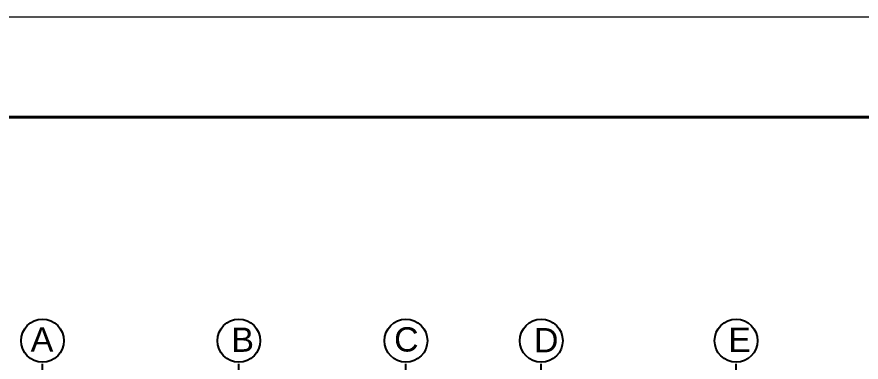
# Model space of a CAD drawing. Header units: metres. Extents: x 1770 to 2101, y 1850 to 1943.
# Drawn here: x 1782.74 to 1807.98, y 1899.02 to 1909.35 of the extents above; entities that cross this region are included whole.
import ezdxf

# ---------------------------------------------------------------- set-up
doc = ezdxf.new("R2010")
doc.units = ezdxf.units.M
doc.linetypes.add('ACAD_ISO05W100', pattern=[33, 24, -3, 0, -3, 0, -3])
doc.linetypes.add('CENTER2', pattern=[28.575, 19.05, -3.175, 3.175, -3.175])
doc.layers.add('Boarder Line 2', color=60, linetype='Continuous', lineweight=40)
doc.layers.add('Border Line 3', color=80, linetype='Continuous', lineweight=15)
doc.layers.add('LOLLIPOP', color=80, linetype='ACAD_ISO05W100')
doc.styles.get("Standard").update_dxf_attribs({"font": 'arial.ttf'})

msp = doc.modelspace()

# ---------------------------------------------------------------- linework, layer by layer
at = {"layer": 'Boarder Line 2'}
msp.add_line((1772.935, 1906.348), (1851.035, 1906.348), dxfattribs=at)
at = {"layer": 'Border Line 3'}
for p, q in [((1769.935, 1909.348), (1854.035, 1909.348)), ((1772.935, 1906.348), (1851.035, 1906.348))]:
    msp.add_line(p, q, dxfattribs=at)
at = {"layer": 'LOLLIPOP', "ltscale": 0.1}
for p, q in [((1783.505, 1882.567), (1783.505, 1899.021)), ((1789.375, 1882.567), (1789.375, 1899.021)), ((1794.37, 1882.567), (1794.37, 1899.021)), ((1798.415, 1882.567), (1798.415, 1899.021)), ((1804.24, 1882.567), (1804.24, 1899.021))]:
    msp.add_line(p, q, dxfattribs=at)
at = {"layer": 'LOLLIPOP', "linetype": 'ByBlock', "ltscale": 0.05}
for centre in [(1783.505, 1899.663), (1789.375, 1899.663), (1794.37, 1899.663), (1798.415, 1899.663), (1804.24, 1899.663)]:
    msp.add_circle(centre, 0.642, dxfattribs=at)

# ---------------------------------------------------------------- texts
at = {"layer": 'Boarder Line 2', "linetype": 'CENTER2', "ltscale": 0.05, "char_height": 0.727, "attachment_point": 1}
for s, insert in [('A', (1783.152, 1900.065)), ('B', (1789.151, 1900.056)), ('C', (1794.017, 1900.065)), ('D', (1798.197, 1900.042)), ('E', (1804.007, 1900.053))]:
    msp.add_mtext_dynamic_manual_height_columns(s, width=1.26507, gutter_width=3.636, heights=[0], dxfattribs=dict(at, insert=insert))

doc.saveas('drawing.dxf')
